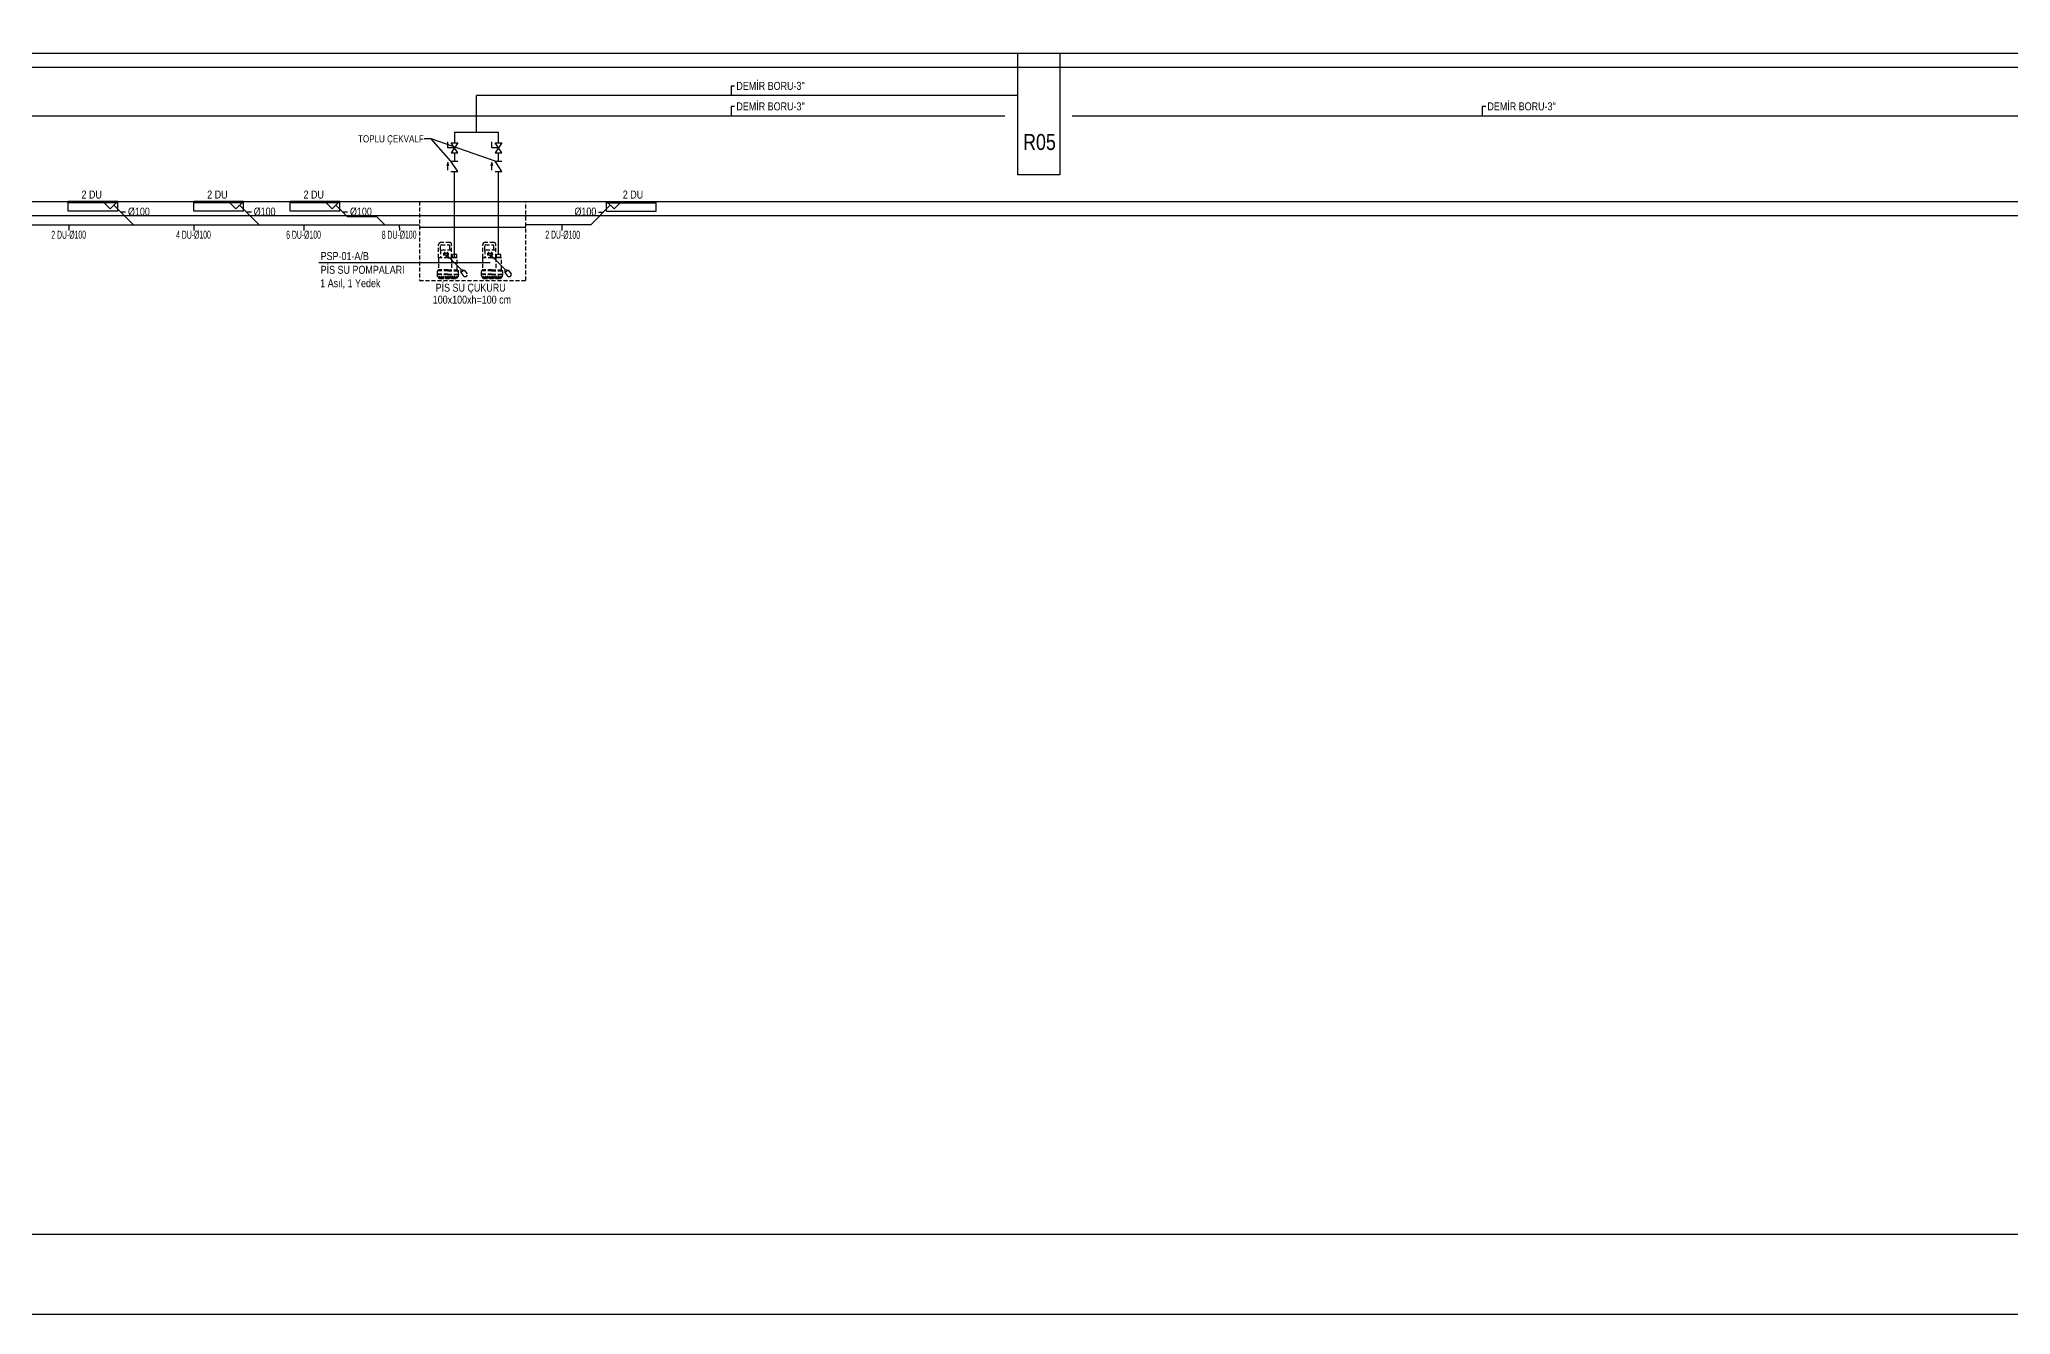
# Model space of a CAD drawing. Header units: centimetres. Extents: x 224692 to 285983, y -88114 to -79914.
# Drawn here: x 267060 to 271986, y -88114 to -84927 of the extents above; entities that cross this region are included whole.
import ezdxf
from ezdxf.enums import TextEntityAlignment as Align

# ---------------------------------------------------------------- set-up
doc = ezdxf.new("R2010")
doc.units = ezdxf.units.CM
doc.header["$LTSCALE"] = 0.2
doc.linetypes.add('CONTINOUS', pattern=[0])
doc.linetypes.add('DASHED', pattern=[75, 50, -25])
doc.layers.get('0').update_dxf_attribs({"color": 252})
for name, color, linetype, lineweight in [('1-BASLIK', 53, 'Continuous', 25), ('SP-CIHAZ', 152, 'DASHED', 30), ('SP-CIHAZ-NO', 173, 'DASHED', 30), ('SP-DEMIR-BORU', 244, 'Continuous', 30), ('SP-DEMIR-BORU-TEXT', 113, 'Continuous', 30), ('SP-PIS-CAP', 241, 'Continuous', 30), ('SP-PISSU', 6, 'Continuous', 70), ('SP-PISSU-CAP', 241, 'Continuous', 15), ('SP-PISSU-DOSEME', 121, 'Continuous', 30), ('SP-PİSSU-VANA', 143, 'Continuous', 25)]:
    doc.layers.add(name, color=color, linetype=linetype, lineweight=lineweight)
for name, color, linetype in [('SP-ARMATUR-PIS-YUKBIRIMI', 213, 'Continuous'), ('SP-IZGARA', 151, 'Continuous'), ('SP-PIS-YUKBIRIMI', 13, 'Continuous'), ('SP-PISSU-TEXT', 241, 'Continuous'), ('SP-SUZGEC', 14, 'Continuous')]:
    doc.layers.add(name, color=color, linetype=linetype)
doc.styles.add('ARIAL', font='arial.ttf')
doc.styles.add('GKM', font='ARIALN.TTF', dxfattribs={"width": 0.6, "height": 20})
doc.styles.add('LUCIDASANS', font='arial.ttf', dxfattribs={"width": 0.8})
doc.styles.add('Y200-ARIAL', font='arial.ttf', dxfattribs={"width": 0.8})

# ---------------------------------------------------------------- blocks, each defined once
blk = doc.blocks.new('A$C71446B59')
at = {"linetype": 'Continuous'}
blk.add_lwpolyline([(0.098, -0.1), (0.232, -0.1), (0.231, 0.022)], dxfattribs=at)
blk.add_lwpolyline([(0.031, 0), (0.164, -0.2), (0.031, -0.2), (0.164, 0)], close=True, dxfattribs=at)
blk = doc.blocks.new('A$C66241EC0')
at = {"linetype": 'Continuous'}
for p, q in [((200, -66), (0, 67)), ((0, 67), (0, -66)), ((200, 67), (200, -66))]:
    blk.add_line(p, q, dxfattribs=at)
blk = doc.blocks.new('-PISSU POMPA')
at = {"layer": 'SP-CIHAZ'}
for p, q in [((-33.6, 197.4), (301.6, 197.4)), ((0, 197.4), (0, 0)), ((265.7, 0), (265.7, 197.4)), ((0, 0), (265.7, 0))]:
    blk.add_line(p, q, dxfattribs=at)
at = {"layer": 'SP-CIHAZ', "color": 7, "lineweight": 25, "ltscale": 150}
blk.add_line((265.7, 132), (0, 132), dxfattribs=at)
at = {"layer": 'SP-CIHAZ', "color": 7, "lineweight": 25}
for p, q in [((47.8, 56.2), (47.6, 56.2)), ((47.6, 56.2), (47.6, 26.8)), ((47.8, 56.2), (47.8, 90.2)), ((71.3, 56.2), (47.8, 56.2)), ((52.8, 75.9), (52.8, 87.2)), ((52.8, 75.9), (52.8, 56.2)), ((80.4, 75.9), (52.8, 75.9)), ((75.8, 94.6), (52.9, 94.6)), ((54.5, 88.9), (73.1, 88.9)), ((70.6, 56.2), (80.4, 56.2)), ((74.8, 87.2), (74.8, 75.9)), ((80.3, 56.2), (80.3, 90.2)), ((94.4, 56.2), (80.3, 56.2)), ((80.4, 56.2), (80.4, 26.8)), ((81.4, 64.6), (81.4, 56.2)), ((93.2, 64.6), (81.4, 64.6)), ((93.2, 57.2), (81.4, 57.2)), ((93.2, 56.2), (93.2, 64.6)), ((94.4, 26.8), (94.4, 56.2)), ((157.8, 56.2), (157.7, 26.8)), ((158, 56.2), (157.8, 56.2)), ((158, 56.2), (158, 90.2)), ((181.5, 56.2), (158, 56.2)), ((163, 75.9), (163, 87.2)), ((163, 75.9), (163, 56.2)), ((190.5, 75.9), (163, 75.9)), ((186, 94.6), (163.1, 94.6)), ((164.7, 88.9), (183.3, 88.9)), ((180.8, 56.2), (190.6, 56.2)), ((185, 87.2), (185, 75.9)), ((190.5, 56.2), (190.5, 90.2)), ((204.6, 56.2), (190.5, 56.2)), ((190.5, 56.2), (190.5, 26.8)), ((203.4, 64.6), (191.6, 64.6)), ((191.6, 64.6), (191.6, 56.2)), ((203.4, 57.2), (191.6, 57.2)), ((203.4, 56.2), (203.4, 64.6)), ((204.6, 26.8), (204.6, 56.2)), ((70.9, 15.5), (44.6, 15.5)), ((70.9, 14.7), (44.6, 14.7)), ((47.6, 26.8), (44.8, 24.1)), ((70.9, 24.1), (44.8, 24.1)), ((70.9, 26.8), (47.6, 26.8)), ((47.8, 9.8), (50, 4.5)), ((50.1, 9.8), (47.8, 9.8)), ((49.6, 4.5), (92.2, 4.5)), ((52.2, 4.5), (50.1, 9.8)), ((53.5, 9.8), (53.5, 4.5)), ((55.8, 9.8), (53.5, 9.8)), ((55.8, 4.5), (55.8, 9.8)), ((58.2, 9.8), (58.2, 4.5)), ((60.4, 9.8), (58.2, 9.8)), ((60.4, 4.5), (60.4, 9.8)), ((63.2, 9.8), (63.2, 4.5)), ((65.5, 9.8), (63.2, 9.8)), ((65.5, 4.5), (65.5, 9.8)), ((67.9, 9.8), (67.9, 4.5)), ((70.1, 9.8), (67.9, 9.8)), ((70.1, 4.5), (70.1, 9.8)), ((70.5, 26.8), (94.4, 26.8)), ((70.5, 24.1), (97.2, 24.1)), ((70.5, 15.5), (97.3, 15.5)), ((70.5, 14.7), (97.3, 14.7)), ((72.6, 9.8), (72.6, 4.5)), ((74.9, 9.8), (72.6, 9.8)), ((74.9, 4.5), (74.9, 9.8)), ((77.3, 9.8), (77.3, 4.5)), ((79.6, 9.8), (77.3, 9.8)), ((79.6, 4.5), (79.6, 9.8)), ((82, 9.8), (82, 4.5)), ((84.3, 9.8), (82, 9.8)), ((84.3, 4.5), (84.3, 9.8)), ((86.3, 9.8), (86.3, 4.5)), ((88.6, 9.8), (86.3, 9.8)), ((88.6, 4.5), (88.6, 9.8)), ((89.7, 4.5), (91.9, 9.8)), ((91.9, 9.8), (94.1, 9.8)), ((94.1, 9.8), (92, 4.5)), ((94.4, 26.8), (97.2, 24.1)), ((181.1, 15.5), (154.8, 15.5)), ((181.1, 14.7), (154.8, 14.7)), ((157.8, 26.8), (155, 24.1)), ((181.1, 24.1), (155, 24.1)), ((181.1, 26.8), (157.7, 26.8)), ((160.3, 9.8), (158, 9.8)), ((158, 9.8), (160.1, 4.5)), ((159.8, 4.5), (202.4, 4.5)), ((162.4, 4.5), (160.3, 9.8)), ((166, 9.8), (163.7, 9.8)), ((163.7, 9.8), (163.7, 4.5)), ((166, 4.5), (166, 9.8)), ((168.4, 9.8), (168.4, 4.5)), ((170.6, 9.8), (168.4, 9.8)), ((170.6, 4.5), (170.6, 9.8)), ((173.4, 9.8), (173.4, 4.5)), ((175.6, 9.8), (173.4, 9.8)), ((175.6, 4.5), (175.6, 9.8)), ((180.3, 9.8), (178, 9.8)), ((178, 9.8), (178, 4.5)), ((180.3, 4.5), (180.3, 9.8)), ((180.7, 26.8), (204.6, 26.8)), ((180.7, 24.1), (207.4, 24.1)), ((180.7, 15.5), (207.5, 15.5)), ((180.7, 14.7), (207.5, 14.7)), ((185.1, 9.8), (182.8, 9.8)), ((182.8, 9.8), (182.8, 4.5)), ((185.1, 4.5), (185.1, 9.8)), ((189.8, 9.8), (187.5, 9.8)), ((187.5, 9.8), (187.5, 4.5)), ((189.8, 4.5), (189.8, 9.8)), ((194.5, 9.8), (192.2, 9.8)), ((192.2, 9.8), (192.2, 4.5)), ((194.5, 4.5), (194.5, 9.8)), ((198.8, 9.8), (196.5, 9.8)), ((196.5, 9.8), (196.5, 4.5)), ((198.8, 4.5), (198.8, 9.8)), ((199.9, 4.5), (202, 9.8)), ((202, 9.8), (204.3, 9.8)), ((204.3, 9.8), (202.2, 4.5)), ((204.6, 26.8), (207.4, 24.1))]:
    blk.add_line(p, q, dxfattribs=at)
at = {"layer": 'SP-CIHAZ', "color": 7, "lineweight": 25, "ltscale": 50}
for p, q in [((68.3, 63.3), (104.1, 27.7)), ((178.5, 63.3), (214.3, 27.7)), ((103.9, 19.8), (104, 27.7)), ((111.7, 25.8), (103.9, 19.8)), ((111.4, 10.2), (103.9, 19.8)), ((104, 27.7), (111.6, 25.8)), ((111.6, 25.8), (119.1, 16.2)), ((214.1, 19.8), (214.2, 27.7)), ((221.8, 25.8), (214.1, 19.8)), ((221.6, 10.2), (214.1, 19.8)), ((214.2, 27.7), (221.8, 25.8)), ((221.8, 25.8), (229.3, 16.2))]:
    blk.add_line(p, q, dxfattribs=at)
at = {"layer": 'SP-CIHAZ', "color": 7, "lineweight": 25}
for centre in [(66.2, 65.5), (176.4, 65.5)]:
    blk.add_circle(centre, 5.77, dxfattribs=at)
at = {"layer": 'SP-CIHAZ', "color": 7, "lineweight": 25, "ltscale": 50}
for centre in [(66.2, 65.5), (176.4, 65.5)]:
    blk.add_circle(centre, 2.98, dxfattribs=at)
at = {"layer": 'SP-CIHAZ', "color": 7, "lineweight": 25}
for centre, radius, start, end in [((52.9, 89.6), 5.06, 90, 173.3751), ((54.5, 87.2), 1.69, 90, 180), ((73.1, 87.2), 1.69, 0, 90), ((75.8, 90.2), 4.47, 0.0458, 90), ((163.1, 89.6), 5.06, 90, 173.3751), ((164.7, 87.2), 1.69, 90, 180), ((183.3, 87.2), 1.69, 0, 90), ((186, 90.2), 4.47, 0.0458, 90), ((60.4, 19.4), 16.3, 163.5605, 194.0038), ((-33.1, 2.9), 78.7, 5.0293, 9.1956), ((62.7, 19.4), 19.8, 208.966, 228.9742), ((79.3, 19.2), 19.6, 311.3925, 331.52), ((175.2, 1.3), 79.2, 169.6788, 173.8359), ((81.5, 19.4), 16.3, 345.9962, 16.4395), ((114.2, 14.6), 5.19, 237.8849, 17.7169), ((170.6, 19.4), 16.3, 163.5605, 194.0038), ((77.1, 2.9), 78.7, 5.0293, 9.1956), ((172.9, 19.4), 19.8, 208.966, 228.9742), ((189.5, 19.2), 19.6, 311.3925, 331.52), ((285.4, 1.3), 79.2, 169.6788, 173.8359), ((191.7, 19.4), 16.3, 345.9962, 16.4395)]:
    blk.add_arc(centre, radius, start, end, dxfattribs=at)
at = {"layer": 'SP-CIHAZ', "color": 7, "lineweight": 25, "ltscale": 50}
blk.add_arc((224.3, 14.6), 5.19, 237.8849, 17.7169, dxfattribs=at)
blk = doc.blocks.new('A$C5cdce70e')
for p, q in [((-82.5, 0), (-82.5, 16.5)), ((-82.5, 0), (0, 0)), ((0, 0), (0, 16.5))]:
    blk.add_line(p, q)
at = {"color": 252}
for p, q in [((-82.5, 16.5), (0, 16.5)), ((-82.5, 14.2), (0, 14.2)), ((-74.2, 14.2), (-74.2, 16.5)), ((-66, 14.2), (-66, 16.5)), ((-57.7, 14.2), (-57.7, 16.5)), ((-49.5, 14.2), (-49.5, 16.5)), ((-41.2, 14.2), (-41.2, 16.5)), ((-33, 14.2), (-33, 16.5)), ((-24.7, 14.2), (-24.7, 16.5)), ((-16.5, 14.2), (-16.5, 16.5)), ((-8.2, 14.2), (-8.2, 16.5))]:
    blk.add_line(p, q, dxfattribs=at)
blk = doc.blocks.new('SUZ')
for p, q in [((-24.7, 0), (0, -24.7)), ((24.7, 0), (-24.7, 0)), ((0, -24.7), (24.7, 0))]:
    blk.add_line(p, q)

msp = doc.modelspace()

# ---------------------------------------------------------------- linework, layer by layer
at = {"layer": '1-BASLIK'}
for points in [[(224691.5, -88114.3), (224691.5, -79914.3), (285982.6, -79914.3), (285982.6, -88114.3)], [(283082.6, -87914.3), (224891.5, -87914.3), (224891.5, -80114.3), (283082.6, -80114.3)]]:
    msp.add_lwpolyline(points, close=True, dxfattribs=at)
at = {"layer": 'SP-CIHAZ-NO'}
msp.add_line((268186.4, -85485.7, 0), (267758.7, -85485.7, 0), dxfattribs=at)
at = {"layer": 'SP-CIHAZ-NO', "linetype": 'CONTINOUS'}
msp.add_line((268186.4, -85485.7, 0), (267758.7, -85485.7, 0), dxfattribs=at)
at = {"layer": 'SP-DEMIR-BORU', "lineweight": -3}
for p, q in [((268152.5, -85159.6, 0), (268152.5, -85067.7, 0)), ((269505.7, -85067.7, 0), (268152.5, -85067.7, 0)), ((266036.7, -85118.8, 0), (269472.7, -85118.8, 0)), ((269641.2, -85118.8, 0), (279719.8, -85118.8, 0)), ((268097.4, -85159.6, 0), (268097.4, -85185.9, 0)), ((268097.4, -85159.6, 0), (268207.6, -85159.6, 0)), ((268207.6, -85185.9, 0), (268207.6, -85159.6, 0)), ((268097.4, -85210.9, 0), (268097.4, -85231.7, 0)), ((268207.6, -85231.7, 0), (268207.6, -85210.9, 0)), ((268097.4, -85472.6, 0), (268097.4, -85257.6, 0)), ((268207.6, -85465.2, 0), (268207.6, -85257.6, 0))]:
    msp.add_line(p, q, dxfattribs=at)
at = {"layer": 'SP-DEMIR-BORU-TEXT', "lineweight": -3}
for p, q in [((268797.7, -85043.9, 0), (268788.8, -85043.9, 0)), ((268788.8, -85043.9, 0), (268788.8, -85067.7, 0)), ((268797.7, -85095, 0), (268788.8, -85095, 0)), ((268788.8, -85095, 0), (268788.8, -85118.8, 0)), ((270674.6, -85095, 0), (270665.7, -85095, 0)), ((270665.7, -85095, 0), (270665.7, -85118.8, 0))]:
    msp.add_line(p, q, dxfattribs=at)
at = {"layer": 'SP-PIS-CAP', "color": 7, "lineweight": -3, "ltscale": 100}
for p, q in [((225667.3, -84961.6, 0), (282297.8, -84961.6, 0)), ((225667.3, -84996.6, 0), (282297.8, -84996.6, 0)), ((225667.3, -85332.4, 0), (282297.8, -85332.4, 0)), ((225667.3, -85367.4, 0), (282297.8, -85367.4, 0))]:
    msp.add_line(p, q, dxfattribs=at)
at = {"layer": 'SP-PIS-CAP'}
for p, q in [((267275.7, -85358.8, 0), (267263.6, -85358.8, 0)), ((267589.9, -85358.8, 0), (267577.7, -85358.8, 0)), ((267830.5, -85358.8, 0), (267818.4, -85358.8, 0)), ((268457.7, -85358.8, 0), (268469.8, -85358.8, 0))]:
    msp.add_line(p, q, dxfattribs=at)
at = {"layer": 'SP-PIS-YUKBIRIMI'}
for p, q in [((267134.8, -85404.9, 0), (267134.7, -85390.6, 0)), ((267446.7, -85404.9, 0), (267446.6, -85390.6, 0)), ((267721.8, -85404.9, 0), (267721.7, -85390.6, 0)), ((267960.6, -85404.9, 0), (267960.5, -85390.6, 0)), ((268366.4, -85404.9, 0), (268366.5, -85390.6, 0))]:
    msp.add_line(p, q, dxfattribs=at)
at = {"layer": 'SP-PISSU', "lineweight": -3, "elevation": 0}
msp.add_lwpolyline([(269610.6, -84963.6), (269610.6, -85266.3), (269505.7, -85266.3), (269505.7, -84963.6)], dxfattribs=at)
at = {"layer": 'SP-PISSU-DOSEME', "lineweight": -3}
for p, q in [((267295.4, -85390.6, 0), (267246.5, -85341.7, 0)), ((267609.6, -85390.6, 0), (267560.7, -85341.7, 0)), ((267830.2, -85370.6, 0), (267801.3, -85341.7, 0)), ((268438, -85390.6, 0), (268486.9, -85341.7, 0)), ((266981.3, -85390.6, 0), (268010.1, -85390.6, 0)), ((267903.8, -85370.6, 0), (267830.2, -85370.6, 0)), ((267923.8, -85390.6, 0), (267903.8, -85370.6, 0)), ((268438, -85390.6, 0), (268275.8, -85390.6, 0))]:
    msp.add_line(p, q, dxfattribs=at)
at = {"layer": 'SP-PISSU-TEXT'}
for p, q in [((268039.2, -85176, 25.9), (268021.7, -85176, 25.9)), ((268088.8, -85231.7, 0), (268039.2, -85176, 25.9)), ((268199, -85231.7, 0), (268039.2, -85176, 25.9))]:
    msp.add_line(p, q, dxfattribs=at)
at = {"layer": 'SP-PİSSU-VANA'}
for p, q in [((268080.7, -85254.3, 0), (268080.7, -85234.9, 0)), ((268190.9, -85254.3, 0), (268190.9, -85234.9, 0))]:
    msp.add_line(p, q, dxfattribs=at)
at = {"layer": 'SP-PİSSU-VANA', "elevation": 0}
for points in [[(268083.1, -85243.8), (268080.7, -85234.9), (268078.3, -85243.8)], [(268193.3, -85243.8), (268190.9, -85234.9), (268188.5, -85243.8)]]:
    msp.add_lwpolyline(points, dxfattribs=at)

# ---------------------------------------------------------------- block references
at = {"layer": 'SP-CIHAZ'}
msp.add_blockref('-PISSU POMPA', (268010.1, -85529.8, 0), dxfattribs=at)
at = {"layer": 'SP-IZGARA', "yscale": 1.499999748195572, "zscale": 1.499999748195572}
for p, xscale in [((267132.1, -85357.1, 0), -1.499999748195572), ((267446.3, -85357.1, 0), -1.499999748195572), ((267686.9, -85357.1, 0), -1.499999748195572), ((268601.3, -85357.1, 0), 1.499999748195572)]:
    msp.add_blockref('A$C5cdce70e', p, dxfattribs=dict(at, xscale=xscale))
at = {"layer": 'SP-PİSSU-VANA', "xscale": -125.0004166680015, "yscale": 125.0004166680015, "zscale": 125.0004166680015}
for p in [(268109.6, -85185.8, 0), (268219.8, -85185.8, 0)]:
    msp.add_blockref('A$C71446B59', p, dxfattribs=at)
at = {"layer": 'SP-PİSSU-VANA', "xscale": -0.1291039079660551, "yscale": 0.1291039079660551, "zscale": 0.129103907966055, "rotation": 90}
for p in [(268097.5, -85231.7, 0), (268207.7, -85231.7, 0)]:
    msp.add_blockref('A$C66241EC0', p, dxfattribs=at)
at = {"layer": 'SP-SUZGEC', "extrusion": (0, 0, -1), "yscale": 0.753959708780316, "zscale": -0.753959708780316}
for p, xscale in [((-267237.2, -85332.4, 0), -0.753959708780316), ((-267551.3, -85332.4, 0), -0.753959708780316), ((-267792, -85332.4, 0), -0.753959708780316), ((-268496.2, -85332.4, 0), 0.753959708780316)]:
    msp.add_blockref('SUZ', p, dxfattribs=dict(at, xscale=xscale))

# ---------------------------------------------------------------- texts
at = {"layer": 'SP-ARMATUR-PIS-YUKBIRIMI', "style": 'ARIAL', "width": 0.8}
for p in [(267165.5, -85325.2, 0), (267479.6, -85325.2, 0), (267720.3, -85325.2, 0), (268518.2, -85325.2, 0)]:
    msp.add_text('2 DU', height=20, dxfattribs=at).set_placement(p)
at = {"layer": 'SP-CIHAZ-NO', "style": 'LUCIDASANS', "width": 0.8}
for s, p in [('PSP-01-A/B', (267763.1, -85478.9, 0)), ('PİS SU POMPALARI', (267763.1, -85513.2, 0)), ('1 Asıl, 1 Yedek', (267762.1, -85546.7, 0))]:
    msp.add_text(s, height=20, rotation=360, dxfattribs=at).set_placement(p)
at = {"layer": 'SP-DEMIR-BORU-TEXT', "lineweight": -3, "style": 'Y200-ARIAL', "width": 0.8}
for p in [(268802, -85053.6, 0), (268802, -85104.8, 0), (270678.9, -85104.8, 0)]:
    msp.add_text('DEMİR BORU-3"', height=20, dxfattribs=at).set_placement(p)
at = {"layer": 'SP-PIS-CAP', "style": 'ARIAL', "width": 0.8}
for s, height, p in [('TOPLU ÇEKVALF', 18, (267856.5, -85184.9, 25.9)), ('%%C100', 20, (267281.6, -85367.8, 0)), ('%%C100', 20, (267595.8, -85367.8, 0)), ('%%C100', 20, (267836.4, -85367.8, 0)), ('%%C100', 20, (268397.3, -85367.8, 0))]:
    msp.add_text(s, height=height, dxfattribs=at).set_placement(p)
at = {"layer": 'SP-PIS-YUKBIRIMI', "style": 'GKM', "width": 0.6}
for s, rotation, p in [('2 DU-%%C100', 0.3091, (267133.4, -85415.6, 0)), ('4 DU-%%C100', 0.3091, (267445.3, -85415.6, 0)), ('6 DU-%%C100', 0.3091, (267720.4, -85415.6, 0)), ('8 DU-%%C100', 0.3091, (267959.2, -85415.6, 0)), ('2 DU-%%C100', 359.6909, (268367.9, -85415.6, 0))]:
    msp.add_text(s, height=20, rotation=rotation, dxfattribs=at).set_placement(p, align=Align.MIDDLE_CENTER)
at = {"layer": 'SP-PISSU-CAP', "lineweight": -3, "style": 'ARIAL', "width": 0.8}
msp.add_text('R05', height=40, dxfattribs=at).set_placement((269518.4, -85203.8, 0))
at = {"layer": 'SP-PISSU-CAP', "style": 'ARIAL', "width": 0.8}
for s, p in [('PİS SU ÇUKURU ', (268141.1, -85547.9, 0)), ('100x100xh=100 cm', (268141.1, -85577.9, 0))]:
    msp.add_text(s, height=20, dxfattribs=at).set_placement(p, align=Align.MIDDLE_CENTER)

doc.saveas('drawing.dxf')
